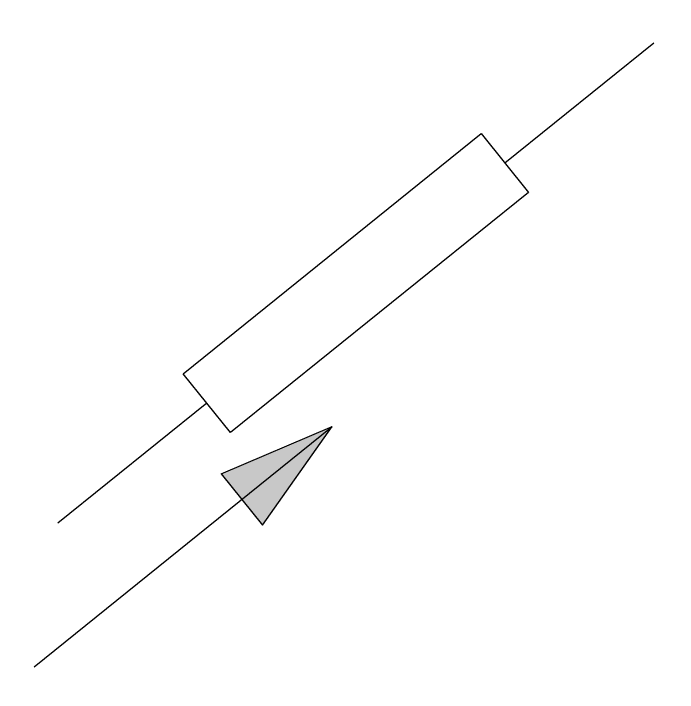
# Model space of a CAD drawing. Header units: millimetres. Extents: x -14244 to 1683, y 492 to 30778.
# Drawn here: x -4244.6 to -3885.3, y 3930 to 4297.2 of the extents above; entities that cross this region are included whole.
import ezdxf

# ---------------------------------------------------------------- set-up
doc = ezdxf.new("R2010")
doc.units = ezdxf.units.MM
doc.styles.add('текст', font='isocpeui.ttf')

# ---------------------------------------------------------------- blocks, each defined once
blk = doc.blocks.new('Питание')
h = blk.add_hatch(color=256)
h.dxf.hatch_style = 1
h.paths.add_polyline_path([(973.031, 911.75), (970, 910), (973.031, 910)])
h.paths.add_polyline_path([(973.031, 910), (970, 910), (973.031, 908.25)])
for p, q in [((973.031, 911.75), (970, 910)), ((973.031, 911.75), (973.031, 908.25)), ((980, 910), (970, 910)), ((973.031, 908.25), (970, 910))]:
    blk.add_line(p, q)
blk = doc.blocks.new('Резистор')
for p, q in [((940, 905), (935, 905)), ((950, 905), (955, 905))]:
    blk.add_line(p, q)
blk.add_lwpolyline([(940, 903), (950, 903), (950, 907), (940, 907)], close=True)
blk = doc.blocks.new('Принципиальная схема')
at = {"rotation": 270}
for name, p in [('Питание', (-167.315, 1781.296)), ('Резистор', (-162.315, 1736.295))]:
    blk.add_blockref(name, p, dxfattribs=at)
at = {"style": 'текст'}
for tag in ['27', '28', '29']:
    blk.add_attdef(tag, (721.197, 927.499), '', height=0.00000522, dxfattribs=at)
for tag, p in [('ПРИМЕНЯЕМОСТЬ', (650.197, 744.999)), ('СПРАВ№', (650.197, 684.999)), ('ДАТАУЧЁТАДУБЛ', (650.197, 627.999)), ('ИНВ№ДУБЛ', (650.197, 602.999)), ('ВЗАМИНВ№', (650.197, 577.999)), ('ДАТАУЧЁТА', (650.197, 542.999)), ('ИНВ№ПОДЛ', (650.197, 517.999))]:
    blk.add_attdef(tag, p, '', height=2.5, rotation=90, dxfattribs=at)

msp = doc.modelspace()

# ---------------------------------------------------------------- block references
at = {"xscale": -20.7067742474419, "yscale": 10.20057419529758, "zscale": 20.7067742474419, "rotation": 308.8484126310157}
msp.add_blockref('Принципиальная схема', (1068.97, 744.09), dxfattribs=at)

doc.saveas('drawing.dxf')
